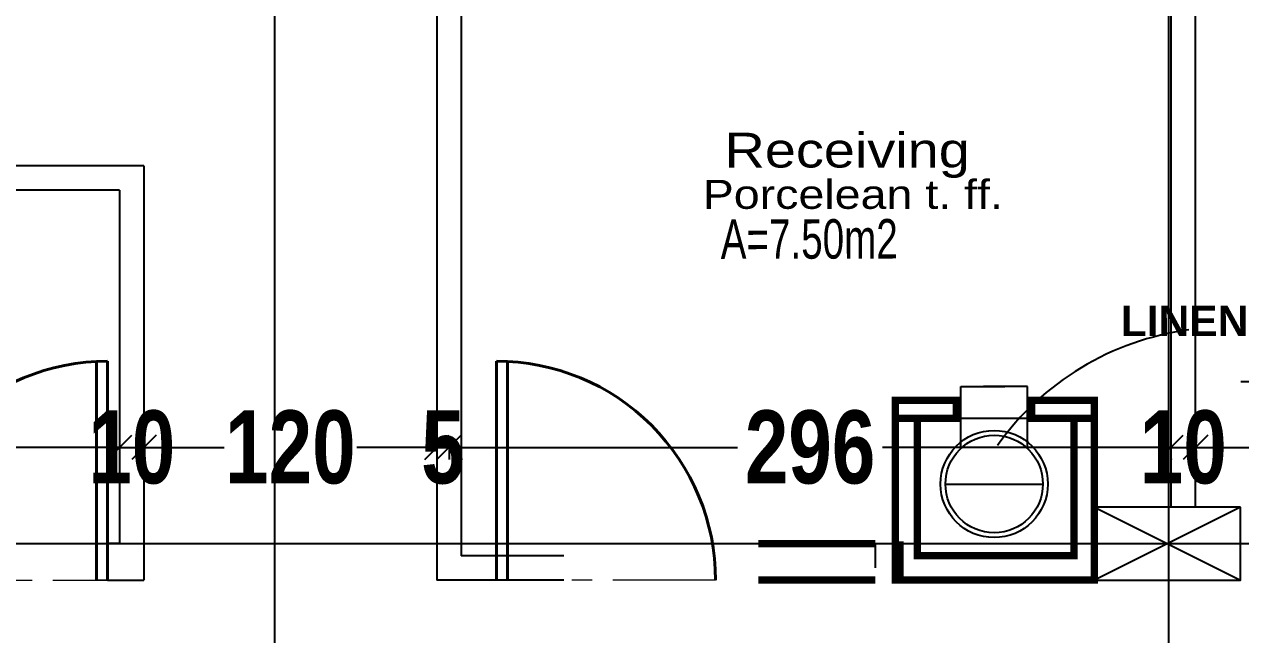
# Model space of a CAD drawing. Extents: x 285329 to 658348, y -83126 to -16980.
# Drawn here: x 332560.1 to 333059.2, y -39860.9 to -39610.4 of the extents above; entities that cross this region are included whole.
import ezdxf

# ---------------------------------------------------------------- set-up
doc = ezdxf.new("R2010")
doc.units = 0
doc.linetypes.add('CENTER', pattern=[50.8, 31.75, -6.35, 6.35, -6.35])
doc.layers.get('0').update_dxf_attribs({"linetype": 'CONTINUOUS'})
doc.layers.get('DEFPOINTS').update_dxf_attribs({"color": 9, "linetype": 'CONTINUOUS'})
for name, color, linetype, lineweight in [('A-Axis', 1, 'CENTER', 9), ('A-Door', 5, 'CONTINUOUS', 15), ('A-text finishing', 6, 'CONTINUOUS', 13), ('A-text function', 30, 'CONTINUOUS', 20), ('SECTION-ar', 131, 'CONTINUOUS', 40), ('VIS', 8, 'CONTINUOUS', 18)]:
    doc.layers.add(name, color=color, linetype=linetype, lineweight=lineweight)
for name, color, linetype in [('AXIS', 1, 'CONTINUOUS'), ('COLUMN', 5, 'CONTINUOUS'), ('FURNITURE', 4, 'CONTINUOUS'), ('TEXT', 3, 'CONTINUOUS'), ('WALL', 7, 'CONTINUOUS'), ('WALL1', 2, 'CONTINUOUS')]:
    doc.layers.add(name, color=color, linetype=linetype)
doc.styles.add('ARIAL', font='BOD_CB.TTF', dxfattribs={"width": 1.2})
doc.styles.add('CITYBLUEPRINT', font='cityb___.ttf', dxfattribs={"width": 0.8})
doc.styles.get("Standard").update_dxf_attribs({"font": 'sanss___.ttf', "height": 15})
doc.styles.add('STYLE4', font='arialbd.ttf', dxfattribs={"height": 0.2})
doc.dimstyles.new('50', dxfattribs={"dimtxt": 30, "dimasz": 10, "dimexe": 5, "dimexo": 6, "dimgap": 5, "dimtad": 0, "dimdec": 0, "dimdsep": 46, "dimtxsty": 'CITYBLUEPRINT', "dimblk1": 'OBLIQUE', "dimblk2": 'OBLIQUE', "dimsah": 1, "dimcen": 0.05, "dimdle": 0.03, "dimclre": 22, "dimclrt": 7, "dimadec": 0, "dimazin": 0, "dimtfac": 1, "dimtdec": 0, "dimtix": 1, "dimtmove": 0, "dimatfit": 3, "dimldrblk": 'OBLIQUE', "dimfxl": 1, "dimtolj": 1, "dimtzin": 0, "dimarcsym": 0})

# ---------------------------------------------------------------- blocks, each defined once
blk = doc.blocks.new('COLUMN')
at = {"layer": 'AXIS'}
for p, q in [((236924.7, -9644.26), (236984.7, -9674.26)), ((236984.7, -9644.26), (236924.7, -9674.26))]:
    blk.add_line(p, q, dxfattribs=at)
at = {"layer": 'COLUMN'}
blk.add_lwpolyline([(236924.7, -9644.26), (236984.7, -9644.26), (236984.7, -9674.26), (236924.7, -9674.26)], close=True, dxfattribs=at)
blk = doc.blocks.new('cbcb')
at = {"layer": 'AXIS'}
for p, q in [((328671.27, -10741.78), (328670.74, -14326.06)), ((327238.21, -11454.5), (329573.73, -11454.5))]:
    blk.add_line(p, q, dxfattribs=at)
at = {"layer": 'WALL', "linetype": 'Continuous', "xscale": -1}
blk.add_blockref('COLUMN', (565625.44, -1795.24), dxfattribs=at)
blk = doc.blocks.new('D70')
at = {"layer": 'A-Axis'}
blk.add_line((307725.06, -30884.76), (307725.06, -30817.08), dxfattribs=at)
at = {"layer": 'A-Door'}
for p, q in [((307725.06, -30817.08), (307725.06, -30820.45)), ((307792.75, -30817.08), (307792.75, -30820.45))]:
    blk.add_line(p, q, dxfattribs=at)
at = {"layer": 'SECTION-ar', "ltscale": 20}
for p, q in [((307725.06, -30817.08), (307792.75, -30817.08)), ((307792.75, -30820.45), (307725.06, -30820.45))]:
    blk.add_line(p, q, dxfattribs=at)
at = {"layer": 'SECTION-ar', "ltscale": 20, "extrusion": (0, 0, -1)}
blk.add_ellipse((307725.06, -30817.08), major_axis=(-47.86, 47.86), ratio=1, start_param=2.356194, end_param=3.926991, dxfattribs=at)
blk = doc.blocks.new('_Oblique')
at = {"color": 0, "lineweight": -2}
blk.add_line((-0.5, -0.5), (0.5, 0.5), dxfattribs=at)
blk = doc.blocks.new('*D2929')
at = {"layer": 'DEFPOINTS', "color": 0, "linetype": 'Continuous', "lineweight": 5, "transparency": 16777216}
for p in [(332699.37, -39562.51), (332662.76, -42676.28), (332662.91, -42676.28)]:
    blk.add_point(p, dxfattribs=at)
at = {"layer": 'VIS', "color": 22, "linetype": 'Continuous', "lineweight": -2, "transparency": 16777216}
for p, q in [((332693.37, -39562.51), (332657.76, -39562.51)), ((332656.91, -42676.28), (332657.76, -42676.28))]:
    blk.add_line(p, q, dxfattribs=at)
at = {"layer": 'VIS', "color": 0, "linetype": 'Continuous', "lineweight": -2, "transparency": 16777216}
for p, q in [((332662.76, -39562.48), (332662.76, -41090.89)), ((332662.76, -42676.31), (332662.76, -41147.9))]:
    blk.add_line(p, q, dxfattribs=at)
at = {"layer": 'VIS', "color": 0, "linetype": 'Continuous', "lineweight": -2, "transparency": 16777216, "xscale": 10, "yscale": 10, "zscale": 10}
for p, rotation in [((332662.76, -39562.51), 90), ((332662.76, -42676.28), 270)]:
    blk.add_blockref('_Oblique', p, dxfattribs=dict(at, rotation=rotation))
at = {"layer": 'VIS', "color": 7, "linetype": 'Continuous', "lineweight": 5, "transparency": 16777216, "insert": (332662.76, -41119.4), "char_height": 30, "attachment_point": 5, "rotation": 90, "style": 'CITYBLUEPRINT'}
blk.add_mtext('\\A1;3114', dxfattribs=at)
blk = doc.blocks.new('*D2962')
at = {"layer": 'DEFPOINTS', "color": 0, "linetype": 'Continuous', "lineweight": 5, "transparency": 16777216}
for p in [(332368.86, -39784.08), (332599.14, -39784.08), (332599.14, -39784.08)]:
    blk.add_point(p, dxfattribs=at)
at = {"layer": 'VIS', "color": 22, "linetype": 'Continuous', "lineweight": -2, "transparency": 16777216}
for p, q in [((332368.86, -39778.08), (332368.86, -39779.08)), ((332599.14, -39778.08), (332599.14, -39779.08))]:
    blk.add_line(p, q, dxfattribs=at)
at = {"layer": 'VIS', "color": 0, "linetype": 'Continuous', "lineweight": -2, "transparency": 16777216}
for p, q in [((332368.83, -39784.08), (332451.43, -39784.08)), ((332599.17, -39784.08), (332516.57, -39784.08))]:
    blk.add_line(p, q, dxfattribs=at)
at = {"layer": 'VIS', "color": 0, "linetype": 'Continuous', "lineweight": -2, "transparency": 16777216, "xscale": 10, "yscale": 10, "zscale": 10, "rotation": 180}
blk.add_blockref('_Oblique', (332368.86, -39784.08), dxfattribs=at)
at = {"layer": 'VIS', "color": 0, "linetype": 'Continuous', "lineweight": -2, "transparency": 16777216, "xscale": 10, "yscale": 10, "zscale": 10}
blk.add_blockref('_Oblique', (332599.14, -39784.08), dxfattribs=at)
at = {"layer": 'VIS', "color": 7, "linetype": 'Continuous', "lineweight": 5, "transparency": 16777216, "insert": (332484, -39784.08), "char_height": 30, "attachment_point": 5, "style": 'CITYBLUEPRINT'}
blk.add_mtext('\\A1;230', dxfattribs=at)
blk = doc.blocks.new('*D2963')
at = {"layer": 'DEFPOINTS', "color": 0, "linetype": 'Continuous', "lineweight": 5, "transparency": 16777216}
for p in [(332599.14, -39784.08), (332609.14, -39784.08), (332609.14, -39784.08)]:
    blk.add_point(p, dxfattribs=at)
at = {"layer": 'VIS', "color": 22, "linetype": 'Continuous', "lineweight": -2, "transparency": 16777216}
for p, q in [((332599.14, -39778.08), (332599.14, -39779.08)), ((332609.14, -39778.08), (332609.14, -39779.08))]:
    blk.add_line(p, q, dxfattribs=at)
at = {"layer": 'VIS', "color": 0, "linetype": 'Continuous', "lineweight": -2, "transparency": 16777216}
for p, q in [((332599.14, -39784.08), (332589.14, -39784.08)), ((332599.14, -39784.08), (332609.14, -39784.08)), ((332609.14, -39784.08), (332619.14, -39784.08))]:
    blk.add_line(p, q, dxfattribs=at)
at = {"layer": 'VIS', "color": 0, "linetype": 'Continuous', "lineweight": -2, "transparency": 16777216, "xscale": 10, "yscale": 10, "zscale": 10}
blk.add_blockref('_Oblique', (332599.14, -39784.08), dxfattribs=at)
at = {"layer": 'VIS', "color": 0, "linetype": 'Continuous', "lineweight": -2, "transparency": 16777216, "xscale": 10, "yscale": 10, "zscale": 10, "rotation": 180}
blk.add_blockref('_Oblique', (332609.14, -39784.08), dxfattribs=at)
at = {"layer": 'VIS', "color": 7, "linetype": 'Continuous', "lineweight": 5, "transparency": 16777216, "insert": (332604.14, -39784.08), "char_height": 30, "attachment_point": 5, "style": 'CITYBLUEPRINT'}
blk.add_mtext('\\A1;10', dxfattribs=at)
blk = doc.blocks.new('*D2964')
at = {"layer": 'DEFPOINTS', "color": 0, "linetype": 'Continuous', "lineweight": 5, "transparency": 16777216}
for p in [(332609.14, -39784.08), (332729.34, -39784.08), (332729.34, -39784.08)]:
    blk.add_point(p, dxfattribs=at)
at = {"layer": 'VIS', "color": 22, "linetype": 'Continuous', "lineweight": -2, "transparency": 16777216}
for p, q in [((332609.14, -39778.08), (332609.14, -39779.08)), ((332729.34, -39778.08), (332729.34, -39779.08))]:
    blk.add_line(p, q, dxfattribs=at)
at = {"layer": 'VIS', "color": 0, "linetype": 'Continuous', "lineweight": -2, "transparency": 16777216}
for p, q in [((332609.11, -39784.08), (332642, -39784.08)), ((332729.37, -39784.08), (332696.48, -39784.08))]:
    blk.add_line(p, q, dxfattribs=at)
at = {"layer": 'VIS', "color": 0, "linetype": 'Continuous', "lineweight": -2, "transparency": 16777216, "xscale": 10, "yscale": 10, "zscale": 10, "rotation": 180}
blk.add_blockref('_Oblique', (332609.14, -39784.08), dxfattribs=at)
at = {"layer": 'VIS', "color": 0, "linetype": 'Continuous', "lineweight": -2, "transparency": 16777216, "xscale": 10, "yscale": 10, "zscale": 10}
blk.add_blockref('_Oblique', (332729.34, -39784.08), dxfattribs=at)
at = {"layer": 'VIS', "color": 7, "linetype": 'Continuous', "lineweight": 5, "transparency": 16777216, "insert": (332669.24, -39784.08), "char_height": 30, "attachment_point": 5, "style": 'CITYBLUEPRINT'}
blk.add_mtext('\\A1;120', dxfattribs=at)
blk = doc.blocks.new('*D2965')
at = {"layer": 'DEFPOINTS', "color": 0, "linetype": 'Continuous', "lineweight": 5, "transparency": 16777216}
for p in [(332734.34, -39779.08), (332729.34, -39784.08), (332734.34, -39784.08)]:
    blk.add_point(p, dxfattribs=at)
at = {"layer": 'VIS', "color": 22, "linetype": 'Continuous', "lineweight": -2, "transparency": 16777216}
for p, q in [((332729.34, -39778.08), (332729.34, -39779.08)), ((332734.34, -39785.08), (332734.34, -39789.08))]:
    blk.add_line(p, q, dxfattribs=at)
at = {"layer": 'VIS', "color": 0, "linetype": 'Continuous', "lineweight": -2, "transparency": 16777216}
for p, q in [((332729.34, -39784.08), (332719.34, -39784.08)), ((332729.34, -39784.08), (332734.34, -39784.08)), ((332734.34, -39784.08), (332744.34, -39784.08))]:
    blk.add_line(p, q, dxfattribs=at)
at = {"layer": 'VIS', "color": 0, "linetype": 'Continuous', "lineweight": -2, "transparency": 16777216, "xscale": 10, "yscale": 10, "zscale": 10}
blk.add_blockref('_Oblique', (332729.34, -39784.08), dxfattribs=at)
at = {"layer": 'VIS', "color": 0, "linetype": 'Continuous', "lineweight": -2, "transparency": 16777216, "xscale": 10, "yscale": 10, "zscale": 10, "rotation": 180}
blk.add_blockref('_Oblique', (332734.34, -39784.08), dxfattribs=at)
at = {"layer": 'VIS', "color": 7, "linetype": 'Continuous', "lineweight": 5, "transparency": 16777216, "insert": (332731.84, -39784.08), "char_height": 30, "attachment_point": 5, "style": 'CITYBLUEPRINT'}
blk.add_mtext('\\A1;5', dxfattribs=at)
blk = doc.blocks.new('*D2966')
at = {"layer": 'DEFPOINTS', "color": 0, "linetype": 'Continuous', "lineweight": 5, "transparency": 16777216}
for p in [(332734.34, -39779.08), (333030.64, -39782.71), (333030.64, -39784.08)]:
    blk.add_point(p, dxfattribs=at)
at = {"layer": 'VIS', "color": 0, "linetype": 'Continuous', "lineweight": -2, "transparency": 16777216}
for p, q in [((332734.31, -39784.08), (332852.76, -39784.08)), ((333030.67, -39784.08), (332912.22, -39784.08))]:
    blk.add_line(p, q, dxfattribs=at)
at = {"layer": 'VIS', "color": 22, "linetype": 'Continuous', "lineweight": -2, "transparency": 16777216}
for p, q in [((332734.34, -39785.08), (332734.34, -39789.08)), ((333030.64, -39788.71), (333030.64, -39789.08))]:
    blk.add_line(p, q, dxfattribs=at)
at = {"layer": 'VIS', "color": 0, "linetype": 'Continuous', "lineweight": -2, "transparency": 16777216, "xscale": 10, "yscale": 10, "zscale": 10, "rotation": 180}
blk.add_blockref('_Oblique', (332734.34, -39784.08), dxfattribs=at)
at = {"layer": 'VIS', "color": 0, "linetype": 'Continuous', "lineweight": -2, "transparency": 16777216, "xscale": 10, "yscale": 10, "zscale": 10}
blk.add_blockref('_Oblique', (333030.64, -39784.08), dxfattribs=at)
at = {"layer": 'VIS', "color": 7, "linetype": 'Continuous', "lineweight": 5, "transparency": 16777216, "insert": (332882.49, -39784.08), "char_height": 30, "attachment_point": 5, "style": 'CITYBLUEPRINT'}
blk.add_mtext('\\A1;296', dxfattribs=at)
blk = doc.blocks.new('*D2967')
at = {"layer": 'DEFPOINTS', "color": 0, "linetype": 'Continuous', "lineweight": 5, "transparency": 16777216}
for p in [(333030.64, -39782.71), (333040.64, -39782.71), (333040.64, -39784.08)]:
    blk.add_point(p, dxfattribs=at)
at = {"layer": 'VIS', "color": 0, "linetype": 'Continuous', "lineweight": -2, "transparency": 16777216}
for p, q in [((333030.64, -39784.08), (333020.64, -39784.08)), ((333030.64, -39784.08), (333040.64, -39784.08)), ((333040.64, -39784.08), (333050.64, -39784.08))]:
    blk.add_line(p, q, dxfattribs=at)
at = {"layer": 'VIS', "color": 22, "linetype": 'Continuous', "lineweight": -2, "transparency": 16777216}
for p, q in [((333030.64, -39788.71), (333030.64, -39789.08)), ((333040.64, -39788.71), (333040.64, -39789.08))]:
    blk.add_line(p, q, dxfattribs=at)
at = {"layer": 'VIS', "color": 0, "linetype": 'Continuous', "lineweight": -2, "transparency": 16777216, "xscale": 10, "yscale": 10, "zscale": 10}
blk.add_blockref('_Oblique', (333030.64, -39784.08), dxfattribs=at)
at = {"layer": 'VIS', "color": 0, "linetype": 'Continuous', "lineweight": -2, "transparency": 16777216, "xscale": 10, "yscale": 10, "zscale": 10, "rotation": 180}
blk.add_blockref('_Oblique', (333040.64, -39784.08), dxfattribs=at)
at = {"layer": 'VIS', "color": 7, "linetype": 'Continuous', "lineweight": 5, "transparency": 16777216, "insert": (333035.64, -39784.08), "char_height": 30, "attachment_point": 5, "style": 'CITYBLUEPRINT'}
blk.add_mtext('\\A1;10', dxfattribs=at)
blk = doc.blocks.new('*D2968')
at = {"layer": 'DEFPOINTS', "color": 0, "linetype": 'Continuous', "lineweight": 5, "transparency": 16777216}
for p in [(333040.64, -39782.71), (333891.63, -39780.95), (333891.63, -39784.08)]:
    blk.add_point(p, dxfattribs=at)
at = {"layer": 'VIS', "color": 0, "linetype": 'Continuous', "lineweight": -2, "transparency": 16777216}
for p, q in [((333040.61, -39784.08), (333440.77, -39784.08)), ((333891.66, -39784.08), (333491.5, -39784.08))]:
    blk.add_line(p, q, dxfattribs=at)
at = {"layer": 'VIS', "color": 22, "linetype": 'Continuous', "lineweight": -2, "transparency": 16777216}
for p, q in [((333040.64, -39788.71), (333040.64, -39789.08)), ((333891.63, -39786.95), (333891.63, -39789.08))]:
    blk.add_line(p, q, dxfattribs=at)
at = {"layer": 'VIS', "color": 0, "linetype": 'Continuous', "lineweight": -2, "transparency": 16777216, "xscale": 10, "yscale": 10, "zscale": 10, "rotation": 180}
blk.add_blockref('_Oblique', (333040.64, -39784.08), dxfattribs=at)
at = {"layer": 'VIS', "color": 0, "linetype": 'Continuous', "lineweight": -2, "transparency": 16777216, "xscale": 10, "yscale": 10, "zscale": 10}
blk.add_blockref('_Oblique', (333891.63, -39784.08), dxfattribs=at)
at = {"layer": 'VIS', "color": 7, "linetype": 'Continuous', "lineweight": 5, "transparency": 16777216, "insert": (333466.14, -39784.08), "char_height": 30, "attachment_point": 5, "style": 'CITYBLUEPRINT'}
blk.add_mtext('\\A1;851', dxfattribs=at)

msp = doc.modelspace()

# ---------------------------------------------------------------- linework, layer by layer
at = {"layer": 'FURNITURE'}
msp.add_arc((333062.01, -39836.87), 79.76, 358.8003, 92.0321, dxfattribs=at)
at = {"layer": 'WALL', "linetype": 'Continuous'}
for p, q in [((332729.34, -39562.51), (332729.34, -39838.54)), ((332739.34, -39562.51), (332739.34, -39828.54)), ((333030.64, -39808.54), (333030.64, -39562.78)), ((333040.64, -39808.54), (333040.64, -39562.78)), ((332609.14, -39668.51), (332404.66, -39668.51)), ((332609.14, -39668.51), (332609.14, -39838.54)), ((332599.14, -39678.51), (332368.86, -39678.51)), ((332599.14, -39678.51), (332599.14, -39823.54)), ((332944.33, -39784.5), (332944.33, -39759.07)), ((332944.33, -39759.07), (332962.42, -39759.07)), ((332971.72, -39759.07), (332953.64, -39759.07)), ((332971.72, -39784.5), (332971.72, -39759.07)), ((332942.46, -39772.09), (332973.39, -39772.09)), ((332938.03, -39799.08), (332978.03, -39799.08)), ((332599.14, -39823.54), (332594.14, -39823.54)), ((332594.14, -39823.54), (332594.14, -39833.54)), ((332909.3, -39833.54), (332909.3, -39823.54)), ((332781.39, -39828.54), (332739.34, -39828.54)), ((332594.14, -39838.54), (332609.14, -39838.54)), ((332781.39, -39838.54), (332729.34, -39838.54))]:
    msp.add_line(p, q, dxfattribs=at)
at = {"layer": 'WALL', "ltscale": 3}
msp.add_line((332919.33, -39822.68), (332919.33, -39837.68), dxfattribs=at)
at = {"layer": 'WALL', "linetype": 'Continuous', "const_width": 3}
for points in [[(332999.18, -39838.54), (332917.48, -39838.54), (332917.48, -39764.75)], [(332917.48, -39764.75), (332926.48, -39764.75), (332942.46, -39764.75), (332942.46, -39772.09), (332926.48, -39772.09)], [(332990.81, -39828.54), (332990.81, -39772.09), (332973.39, -39772.09), (332973.39, -39764.75), (332999.18, -39764.75), (332999.18, -39838.54), (332917.48, -39838.54), (332917.48, -39764.75), (332942.46, -39764.75), (332942.46, -39772.09), (332926.48, -39772.09), (332926.48, -39828.54), (332990.81, -39828.54), (332990.81, -39772.09), (332973.39, -39772.09), (332973.39, -39764.75), (332999.18, -39764.75)], [(332944.33, -39764.75), (332917.48, -39764.75)], [(332999.18, -39764.75), (332971.72, -39764.75)], [(332999.18, -39764.75), (332990.09, -39764.75), (332973.39, -39764.75), (332973.39, -39772.09), (332990.09, -39772.09)], [(332944.33, -39772.09), (332917.48, -39772.09)], [(332999.18, -39772.09), (332971.72, -39772.09)], [(332909.3, -39823.54), (332861.24, -39823.54)], [(332919.33, -39822.68), (332919.33, -39837.68)], [(332909.3, -39838.54), (332861.24, -39838.54)], [(332992.07, -39838.67), (332992.07, -39838.54)]]:
    msp.add_lwpolyline(points, dxfattribs=at)
at = {"layer": 'WALL', "linetype": 'Continuous'}
for radius in [22, 20]:
    msp.add_circle((332958.03, -39799.08), radius, dxfattribs=at)
at = {"layer": 'WALL', "linetype": 'Continuous', "ltscale": 3}
msp.add_arc((333053.14, -39849.89), 115.07, 97.6058, 144.5921, dxfattribs=at)
at = {"layer": 'WALL1', "linetype": 'ByBlock', "ltscale": 3}
msp.add_line((332917.48, -39779.75), (332917.48, -39764.75), dxfattribs=at)

# ---------------------------------------------------------------- block references
at = {"layer": 'VIS', "linetype": 'Continuous', "lineweight": 5}
msp.add_blockref('cbcb', (4358.43, -28369.04), dxfattribs=at)
at = {"layer": 'WALL', "linetype": 'Continuous', "yscale": 1.327868852461163, "zscale": 1.327868852461163}
for p, xscale, rotation in [((373515.18, -448457.07), -1.327868852461163, 270), ((291832.8, -448457.07), 1.327868852461163, 90.00000000000004)]:
    msp.add_blockref('D70', p, dxfattribs=dict(at, xscale=xscale, rotation=rotation))

# ---------------------------------------------------------------- texts
at = {"layer": 'A-text finishing', "style": 'ARIAL', "width": 1.2}
msp.add_text('Porcelean t. ff.', height=11.907, dxfattribs=at).set_placement((332838.43, -39686.13))
at = {"layer": 'A-text function', "insert": (332847.36, -39654.88), "char_height": 14.288, "width": 89.8896, "attachment_point": 1, "style": 'ARIAL'}
msp.add_mtext('Receiving', dxfattribs=at)
at = {"layer": 'TEXT', "width": 0.7}
msp.add_text('A=7.50m2', height=16.2, rotation=0.1269, dxfattribs=at).set_placement((332845.83, -39706.67))
at = {"layer": 'TEXT', "insert": (333009.96, -39725.87), "char_height": 12.5, "width": 158.3715, "attachment_point": 1, "style": 'STYLE4'}
msp.add_mtext('LINEN CHUTE', dxfattribs=at)

# ---------------------------------------------------------------- dimensions: what is measured, and where the dimension line sits
at = {"layer": 'VIS', "linetype": 'Continuous', "lineweight": 5}
dim = msp.add_linear_dim(base=(332662.76, -42676.28), p1=(332699.37, -39562.51), p2=(332662.91, -42676.28), angle=90, dimstyle='50', override={"dimtmove": 1}, dxfattribs=at)
dim.commit()
dim.dimension.update_dxf_attribs({"geometry": '*D2929', "text_midpoint": (332662.76, -41119.4)})
for base, p1, p2, picture, middle in [((332599.14, -39784.08), (332368.86, -39784.08), (332599.14, -39784.08), '*D2962', (332484, -39784.08)), ((332609.14, -39784.08), (332599.14, -39784.08), (332609.14, -39784.08), '*D2963', (332604.14, -39784.08)), ((332729.34, -39784.08), (332609.14, -39784.08), (332729.34, -39784.08), '*D2964', (332669.24, -39784.08)), ((332734.34, -39784.08), (332729.34, -39784.08), (332734.34, -39779.08), '*D2965', (332731.84, -39784.08)), ((333030.64, -39784.08), (332734.34, -39779.08), (333030.64, -39782.71), '*D2966', (332882.49, -39784.08)), ((333040.64, -39784.08), (333030.64, -39782.71), (333040.64, -39782.71), '*D2967', (333035.64, -39784.08)), ((333891.63, -39784.08), (333040.64, -39782.71), (333891.63, -39780.95), '*D2968', (333466.14, -39784.08))]:
    dim = msp.add_linear_dim(base=base, p1=p1, p2=p2, dimstyle='50', override={"dimtmove": 1}, dxfattribs=at)
    dim.commit()
    dim.dimension.update_dxf_attribs({"geometry": picture, "text_midpoint": middle})

doc.saveas('drawing.dxf')
